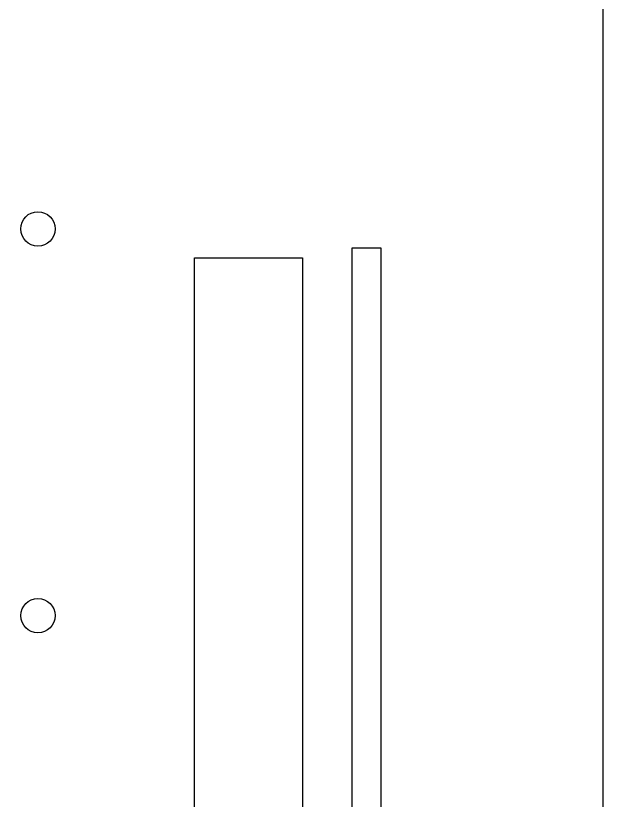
# Model space of a CAD drawing. Header units: millimetres. Extents: x 10 to 778, y 22 to 238.
# Drawn here: x 434.5 to 494.3, y 111 to 190.9 of the extents above; entities that cross this region are included whole.
import ezdxf

# ---------------------------------------------------------------- set-up
doc = ezdxf.new("R2010")
doc.units = ezdxf.units.MM
doc.layers.get('0').update_dxf_attribs({"linetype": 'CONTINUOUS'})

msp = doc.modelspace()

# ---------------------------------------------------------------- linework, layer by layer
msp.add_lwpolyline([(494.316, 27.8), (494.316, 231.8), (494.316, 237.8), (494.316, 237.818), (494.288, 237.871), (494.231, 237.9), (494.217, 237.9), (491.215, 237.9), (378.079, 237.9), (375.077, 237.9), (375.059, 237.9), (375.01, 237.871), (374.978, 237.818), (374.978, 237.8), (374.978, 231.8), (374.978, 27.8)])
for points in [[(468.712, 86.716), (471.712, 86.716), (471.712, 167.216), (468.712, 167.216)], [(463.712, 166.216), (463.712, 89.216), (452.712, 89.216), (452.712, 166.216)]]:
    msp.add_lwpolyline(points, close=True)
for centre in [(436.775, 169.17), (436.775, 129.8)]:
    msp.add_circle(centre, 1.75)

doc.saveas('drawing.dxf')
